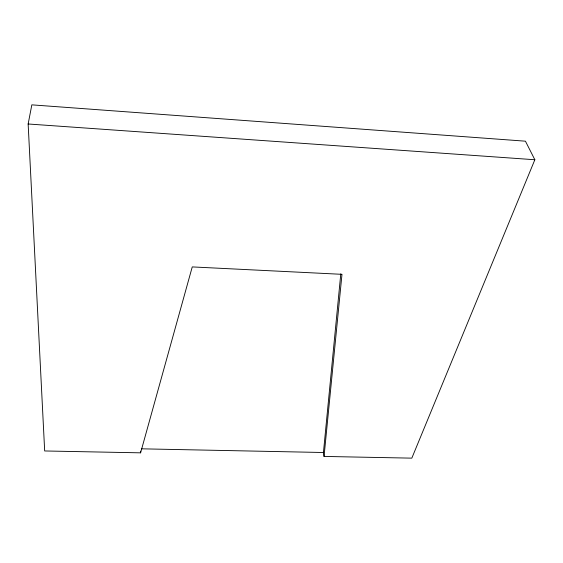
<?xml version="1.0" encoding="UTF-8"?>
<svg xmlns="http://www.w3.org/2000/svg" width="563" height="563" viewBox="0 0 563 563"><rect width="100%" height="100%" fill="white"/><g stroke="black" fill="none" stroke-linecap="round" stroke-linejoin="round"><path stroke-width="0.84" d="M323.394 452.23L324.049 456.431L411.82 458.148L534.85 159.744L525.441 141.186L31.831 104.852L28.15 123.987L44.674 450.963L140.595 452.835L140.637 451.111M340.798 273.829L323.436 452.504L141.559 448.824M324.049 456.431L341.98 274.329L192.257 266.911L140.595 452.835M28.15 123.987L534.85 159.744"/></g></svg>
